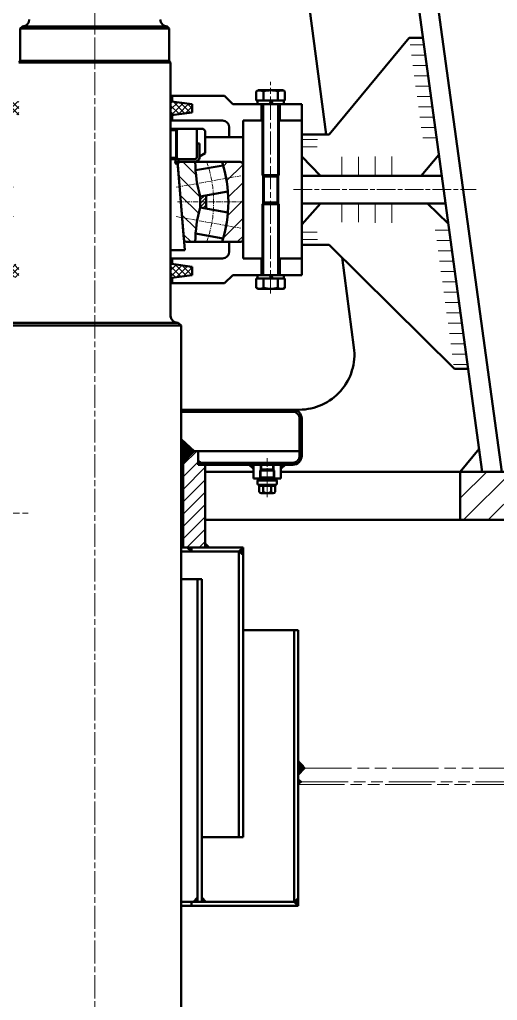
# Model space of a CAD drawing. Header units: millimetres. Extents: x 17368 to 100025, y -24769 to 12950.
# Drawn here: x 49420 to 49767, y -971 to -260 of the extents above; entities that cross this region are included whole.
import ezdxf

# ---------------------------------------------------------------- set-up
doc = ezdxf.new("R2010")
doc.units = ezdxf.units.MM
doc.header["$LTSCALE"] = 2.8
for name, pattern in [('AM_ISO08W050', [18, 12, -1.5, 3, -1.5]), ('AM_ISO08W050x2', [9, 6, -0.75, 1.5, -0.75]), ('AM_ISO09W050', [22.5, 12, -1.5, 3, -1.5, 3, -1.5]), ('CENTER', [2, 1.25, -0.25, 0.25, -0.25])]:
    doc.linetypes.add(name, pattern=pattern)
doc.layers.get('0').update_dxf_attribs({"lineweight": 50})
for name, color, linetype, lineweight in [('AM_0', 7, 'Continuous', 50), ('AM_0N', 7, 'Continuous', 50), ('AM_4', 3, 'Continuous', 15), ('AM_4N', 3, 'Continuous', 15), ('AM_7N', 4, 'AM_ISO08W050', 15), ('bear1', 7, 'Continuous', 15), ('bear2', 7, 'CENTER', 15), ('bhatch', 5, 'Continuous', 15), ('dim', 7, 'Continuous', 15), ('draw', 7, 'Continuous', 15)]:
    doc.layers.add(name, color=color, linetype=linetype, lineweight=lineweight)
pattern_1 = [(135, (31448.46, -2429.99), (-6.5107, -6.5107), [])]
pattern_2 = [(225, (31448.46, -2429.99), (1.302137, -1.302137), [])]
pattern_3 = [(225, (31448.46, -2429.99), (6.5107, -6.5107), [])]
pattern_4 = [(45, (18026.1992, 2709.6723), (-2.24506403, 2.24506403), []), (135, (18026.1992, 2709.6723), (-2.24506403, -2.24506403), [])]
pattern_5 = [(45, (15601.0767, 5201.5161), (-0.224506403, 0.224506403), []), (135, (15601.0767, 5201.5161), (-0.224506403, -0.224506403), [])]

# ---------------------------------------------------------------- blocks, each defined once
blk = doc.blocks.new('4')
at = {"layer": 'bear1'}
h = blk.add_hatch(dxfattribs=at)
h.set_pattern_fill('ANSI31', color=256, scale=2.9, angle=180, style=0)
h.set_pattern_definition(pattern_3)
edge = h.paths.add_edge_path()
edge.add_arc((31448.46, -2400.99), 96.83, 162.57341, 197.42659)
edge.add_line((31356.07, -2429.99), (31343.06, -2429.99))
edge.add_arc((31343.06, -2427.89), 2.1, 180, 270, ccw=False)
edge.add_line((31340.96, -2427.89), (31340.96, -2374.09))
edge.add_arc((31343.06, -2374.09), 2.1, 90, 180, ccw=False)
edge.add_line((31343.06, -2371.99), (31356.07, -2371.99))
h = blk.add_hatch(dxfattribs=at)
h.set_pattern_fill('ANSI31', color=256, scale=2.9, angle=90, style=0)
h.set_pattern_definition(pattern_1)
edge = h.paths.add_edge_path()
edge.add_arc((31278.85, -2431.49), 96.83, 360.88988, 375.92463)
edge.add_line((31371.97, -2404.93), (31371.97, -2397.05))
edge.add_arc((31278.85, -2370.49), 96.83, 344.07537, 359.11012)
edge.add_line((31375.67, -2371.99), (31386.36, -2371.99))
edge.add_arc((31386.36, -2373.92), 1.93, -4.97911, 90, ccw=False)
edge.add_line((31388.28, -2374.09), (31383.8, -2427.89))
edge.add_arc((31381.52, -2427.7), 2.29, 270.18242, 355.23636, ccw=False)
edge.add_line((31381.53, -2429.99), (31375.67, -2429.99))
h = blk.add_hatch(dxfattribs=at)
h.set_pattern_fill('ANSI31', color=256, scale=2.9, angle=90, style=0)
h.set_pattern_definition(pattern_1)
edge = h.paths.add_edge_path()
edge.add_arc((31618.07, -2431.49), 96.83, 164.07537, 179.11012, ccw=False)
edge.add_line((31524.95, -2404.93), (31524.95, -2397.05))
edge.add_arc((31618.07, -2370.49), 96.83, 180.88988, 195.92463, ccw=False)
edge.add_line((31521.25, -2371.99), (31510.56, -2371.99))
edge.add_arc((31510.56, -2373.92), 1.93, 90, 184.97911)
edge.add_line((31508.63, -2374.09), (31513.12, -2427.89))
edge.add_arc((31515.4, -2427.7), 2.29, 184.76364, 269.81758)
edge.add_line((31515.39, -2429.99), (31521.25, -2429.99))
h = blk.add_hatch(dxfattribs=at)
h.set_pattern_fill('ANSI31', color=256, scale=2.9, angle=180, style=0)
h.set_pattern_definition(pattern_3)
edge = h.paths.add_edge_path()
edge.add_arc((31448.46, -2400.99), 96.83, 342.57341, 377.42659, ccw=False)
edge.add_line((31540.85, -2429.99), (31553.86, -2429.99))
edge.add_arc((31553.86, -2427.89), 2.1, 270, 360)
edge.add_line((31555.96, -2427.89), (31555.96, -2374.09))
edge.add_arc((31553.86, -2374.09), 2.1, 360, 450)
edge.add_line((31553.86, -2371.99), (31540.85, -2371.99))
h = blk.add_hatch(dxfattribs=at)
h.set_pattern_fill('ANSI31', color=256, scale=0.58, angle=180, style=0)
h.set_pattern_definition(pattern_2)
h.paths.add_polyline_path([(31371.97, -2404.93), (31367.63, -2405.71), (31367.63, -2396.27), (31371.97, -2397.05)])
h = blk.add_hatch(dxfattribs=at)
h.set_pattern_fill('ANSI31', color=256, scale=0.58, angle=180, style=0)
h.set_pattern_definition(pattern_2)
h.paths.add_polyline_path([(31524.95, -2404.93), (31529.29, -2405.71), (31529.29, -2396.27), (31524.95, -2397.05)])
for points in [[(31356.07, -2371.99, 0.153259), (31356.07, -2429.99), (31343.06, -2429.99, -0.414214), (31340.96, -2427.89), (31340.96, -2374.09, -0.414214), (31343.06, -2371.99)], [(31375.67, -2429.99, 0.065696), (31371.97, -2404.93), (31371.97, -2397.05, 0.065696), (31375.67, -2371.99), (31386.36, -2371.99, -0.439902), (31388.28, -2374.09), (31383.8, -2427.89, -0.38915), (31381.53, -2429.99)], [(31521.25, -2429.99, -0.065696), (31524.95, -2404.93), (31524.95, -2397.05, -0.065696), (31521.25, -2371.99), (31510.56, -2371.99, 0.439902), (31508.63, -2374.09), (31513.12, -2427.89, 0.38915), (31515.39, -2429.99)], [(31540.85, -2371.99, -0.153259), (31540.85, -2429.99), (31553.86, -2429.99, 0.414214), (31555.96, -2427.89), (31555.96, -2374.09, 0.414214), (31553.86, -2371.99)]]:
    blk.add_lwpolyline(points, format="xyb", close=True)
for points in [[(31375.67, -2371.99), (31343.06, -2371.99)], [(31375.39, -2378.03), (31355.34, -2374.42)], [(31521.25, -2371.99), (31553.86, -2371.99)], [(31521.53, -2378.03), (31541.58, -2374.42)], [(31371.97, -2397.05), (31351.92, -2393.45)], [(31524.95, -2397.05), (31545, -2393.45)], [(31371.97, -2404.93), (31351.92, -2408.53)], [(31524.95, -2404.93), (31545, -2408.53)], [(31375.39, -2423.95), (31355.34, -2427.56)], [(31521.53, -2423.95), (31541.58, -2427.56)], [(31375.67, -2429.99), (31343.06, -2429.99)], [(31521.25, -2429.99), (31553.86, -2429.99)]]:
    blk.add_lwpolyline(points)
for points in [[(31371.97, -2404.93), (31367.63, -2405.71), (31367.63, -2396.27), (31371.97, -2397.05)], [(31524.95, -2404.93), (31529.29, -2405.71), (31529.29, -2396.27), (31524.95, -2397.05)]]:
    blk.add_lwpolyline(points, close=True)
at = {"layer": 'bear2'}
for p, q in [((31389.41, -2390.37), (31342.66, -2381.96)), ((31507.51, -2390.37), (31554.26, -2381.96)), ((31388.46, -2400.99), (31340.96, -2400.99)), ((31508.46, -2400.99), (31555.96, -2400.99)), ((31389.41, -2411.61), (31342.66, -2420.02)), ((31507.51, -2411.61), (31554.26, -2420.02))]:
    blk.add_line(p, q, dxfattribs=at)
for start, end in [(160.33275, 199.66725), (340.33275, 19.66725)]:
    blk.add_arc((31448.46, -2400.99), 86.17, start, end, dxfattribs=at)

msp = doc.modelspace()

# ---------------------------------------------------------------- hatches: boundary and pattern name
at = {"layer": 'bhatch'}
h = msp.add_hatch(dxfattribs=at)
h.set_pattern_fill('ANSI31', color=256, scale=2, style=0)
h.set_pattern_definition([(45, (15576.077, 5201.516), (-4.4901281, 4.4901281), [])])
h.paths.add_polyline_path([(49410.6592, -580.6577), (49402.6592, -572.6577), (49399.6592, -572.6577), (49399.6592, -582.6577), (49394.6592, -582.6577), (49394.6592, -611.6577), (49410.6592, -611.6577)])
h.paths.add_polyline_path([(49410.6592, -623.6577), (49394.6592, -623.6577), (49394.6592, -642.6577), (49410.6592, -642.6577)])
h.paths.add_polyline_path([(49554.6592, -582.6577), (49549.6592, -582.6577), (49549.6592, -572.6577), (49546.6592, -572.6577), (49538.6592, -580.6577), (49538.6592, -642.6577), (49554.6592, -642.6577), (49554.6592, -639.6577)])
at = {"layer": 'bhatch', "lineweight": 18}
h = msp.add_hatch(dxfattribs=at)
h.set_pattern_fill('ANSI37', color=256, scale=0.1, style=0)
h.set_pattern_definition([(135, (89128.7161, 5573.0684), (0.224506403, 0.224506403), []), (45, (89128.7161, 5573.0684), (0.224506403, -0.224506403), [])])
h.paths.add_polyline_path([(49622.1592, -796.9272), (49627.2908, -802.6577), (49622.1592, -802.6577)])
h.paths.add_polyline_path([(49622.1592, -802.6577), (49627.2908, -802.6577), (49622.1592, -808.0491)])
h = msp.add_hatch(dxfattribs=at)
h.set_pattern_fill('ANSI37', color=256, scale=0.1, style=0)
h.set_pattern_definition([(135, (98949.3184, -1e-08), (0.224506403, 0.224506403), []), (45, (98949.3184, -1e-08), (0.224506403, -0.224506403), [])])
h.paths.add_polyline_path([(49622.1592, -810.5637), (49624.7241, -812.6577), (49622.1592, -814.6577)])
at = {"layer": 'dim'}
h = msp.add_hatch(dxfattribs=at)
h.set_pattern_fill('ANSI37', color=256, scale=0.1, style=0)
h.set_pattern_definition([(135, (83403.2417, 5201.5161), (0.224506403, 0.224506403), []), (45, (83403.2417, 5201.5161), (0.224506403, -0.224506403), [])])
h.paths.add_polyline_path([(49624.6592, -574.398), (49623.1592, -572.6577), (49624.6592, -570.9299), (49624.6592, -572.6577)])
h = msp.add_hatch(dxfattribs=at)
h.set_pattern_fill('ANSI37', color=256, scale=0.1, style=0)
h.set_pattern_definition([(135, (83378.2417, 5201.5161), (0.224506403, 0.224506403), []), (45, (83378.2417, 5201.5161), (0.224506403, -0.224506403), [])])
h.paths.add_polyline_path([(49551.6144, -581.1577), (49549.6592, -582.6577), (49549.6592, -579.6577)])
h = msp.add_hatch(dxfattribs=at)
h.set_pattern_fill('ANSI37', color=256, scale=0.1, style=0)
h.set_pattern_definition(pattern_5)
h.paths.add_polyline_path([(49586.6571, -582.6577), (49589.6592, -585.6577), (49589.6592, -582.6577)])
h = msp.add_hatch(dxfattribs=at)
h.set_pattern_fill('ANSI37', color=256, scale=0.1, style=0)
h.set_pattern_definition(pattern_5)
h.paths.add_polyline_path([(49609.6592, -585.6577), (49612.6613, -582.6577), (49609.6592, -582.6577)])
h = msp.add_hatch(dxfattribs=at)
h.set_pattern_fill('ANSI31', color=256, scale=4, style=0)
h.set_pattern_definition([(45, (-10523.711, 7415.533), (-8.980256, 8.980256), [])])
h.paths.add_polyline_path([(49109.65924, -622.6577), (49126.65924, -622.6577), (49126.65924, -587.6577), (49109.65924, -587.6577)])
h.paths.add_polyline_path([(49209.65924, -622.6577), (49209.65924, -587.6577), (49152.65924, -587.6577), (49152.65924, -622.6577), (49179.15924, -622.6577)])
h.paths.add_polyline_path([(49739.65924, -587.6577), (49739.65924, -622.6577), (49796.65924, -622.6577), (49796.65924, -587.6577)])
h.paths.add_polyline_path([(49839.65924, -587.6577), (49822.65924, -587.6577), (49822.65924, -622.6577), (49839.65924, -622.6577)])
h = msp.add_hatch(dxfattribs=at)
h.set_pattern_fill('ANSI37', color=256, scale=0.1, style=0)
h.set_pattern_definition([(225, (83518.2417, -6486.8315), (0.224506403, -0.224506403), []), (315, (83518.2417, -6486.8315), (0.224506403, 0.224506403), [])])
h.paths.add_polyline_path([(49554.6592, -642.6577), (49557.6592, -642.6577), (49554.6592, -639.6577)])
h = msp.add_hatch(dxfattribs=at)
h.set_pattern_fill('ANSI37', color=256, scale=0.1, style=0)
h.set_pattern_definition([(45, (15581.0767, 5201.5161), (-0.224506403, 0.224506403), []), (135, (15581.0767, 5201.5161), (-0.224506403, -0.224506403), [])])
h.paths.add_polyline_path([(49544.6592, -642.6577), (49541.6592, -642.6577), (49544.6592, -645.6577)])
h = msp.add_hatch(dxfattribs=at)
h.set_pattern_fill('ANSI37', color=256, scale=0.1, style=0)
h.set_pattern_definition([(135, (83393.2417, 5201.5161), (0.224506403, 0.224506403), []), (45, (83393.2417, 5201.5161), (0.224506403, -0.224506403), [])])
h.paths.add_polyline_path([(49582.1592, -642.6577), (49582.1592, -647.9062), (49579.1592, -645.6577)])
h = msp.add_hatch(dxfattribs=at)
h.set_pattern_fill('ANSI37', color=256, scale=0.1, style=0)
h.set_pattern_definition([(45, (15723.0767, 5124.5161), (-0.224506403, 0.224506403), []), (135, (15723.0767, 5124.5161), (-0.224506403, -0.224506403), [])])
h.paths.add_polyline_path([(49546.1592, -899.6577), (49549.1592, -899.6577), (49549.1592, -896.6577)])
h = msp.add_hatch(dxfattribs=at)
h.set_pattern_fill('ANSI37', color=256, scale=0.1, style=0)
h.set_pattern_definition([(135, (83378.2417, 5124.5161), (0.224506403, 0.224506403), []), (45, (83378.2417, 5124.5161), (0.224506403, -0.224506403), [])])
h.paths.add_polyline_path([(49555.1592, -899.6577), (49552.1592, -899.6577), (49552.1592, -896.6577)])
h = msp.add_hatch(dxfattribs=at)
h.set_pattern_fill('ANSI37', color=256, scale=0.1, style=0)
h.set_pattern_definition([(135, (83395.2417, 5124.5161), (0.224506403, 0.224506403), []), (45, (83395.2417, 5124.5161), (0.224506403, -0.224506403), [])])
h.paths.add_polyline_path([(49622.1592, -897.1821), (49622.1592, -902.6577), (49619.1592, -899.6577)])
at = {"layer": 'draw'}
h = msp.add_hatch(dxfattribs=at)
h.set_pattern_fill('ANSI37', color=256, style=0)
h.set_pattern_definition(pattern_4)
h.paths.add_polyline_path([(49530.1592, -318.9577), (49529.6592, -318.9577), (49529.6592, -328.9577), (49530.1592, -328.9577), (49545.35071, -326.9577), (49545.35071, -320.9577)])
h.paths.add_polyline_path([(49403.96769, -326.9577), (49419.1592, -328.9577), (49419.6592, -328.9577), (49419.6592, -318.9577), (49419.1592, -318.9577), (49403.96769, -320.9577)])
msp.add_hatch(color=256, dxfattribs=at).paths.add_polyline_path([(49549.1592, -362.1124), (49547.6951, -362.9577), (49535.29125, -362.9577), (49535.29125, -360.9577), (49547.1592, -360.9577), (49548.6592, -360.09167), (49548.67374, -349.52471), (49550.65918, -349.5247), (49550.6592, -359.51432, -0.267949192)])
h = msp.add_hatch(dxfattribs=at)
h.set_pattern_fill('ANSI37', color=256, style=0)
h.set_pattern_definition(pattern_4)
h.paths.add_polyline_path([(49403.96769, -438.9577), (49403.96769, -444.9577), (49419.1592, -446.9577), (49419.6592, -446.9577), (49419.6592, -436.9577), (49419.1592, -436.9577)])
h.paths.add_polyline_path([(49530.1592, -436.9577), (49529.6592, -436.9577), (49529.6592, -446.9577), (49530.1592, -446.9577), (49545.35071, -444.9577), (49545.35071, -438.9577)])

# ---------------------------------------------------------------- linework, layer by layer
for p, q in [((49755.52957, -587.6577), (49655.94532, 142.3423)), ((49769.65924, -587.6577), (49670.07498, 142.3423)), ((49642.3761, -342.9577), (49589.48747, 62.51594)), ((49702.59921, -272.9577), (49644.65924, -342.9577)), ((49712.59921, -272.9577), (49702.59921, -272.9577)), ((49420.6592, -289.6577), (49419.6592, -290.6577)), ((49528.6592, -289.6577), (49529.6592, -290.6577)), ((49529.6592, -290.6577), (49529.6592, -475.6577)), ((49530.1592, -318.9577), (49529.6592, -318.9577)), ((49530.6592, -314.9577), (49530.6592, -319.02353)), ((49530.1592, -328.9577), (49529.6592, -328.9577)), ((49530.6592, -328.89187), (49530.6592, -332.9577)), ((49582.1592, -432.9577), (49582.1592, -332.9577)), ((49624.6592, -432.9577), (49624.6592, -332.9577)), ((49529.6592, -338.9577), (49553.1592, -338.9577)), ((49529.6592, -339.9577), (49533.5592, -339.9577)), ((49533.5592, -339.9577), (49535.29125, -338.9577)), ((49533.5592, -339.9577), (49533.5592, -359.9577)), ((49548.6592, -338.9577), (49548.6592, -360.09167)), ((49553.1592, -338.9577), (49554.6592, -340.4577)), ((49554.6592, -340.4577), (49554.6592, -356.62757)), ((49624.65924, -342.9577), (49644.65924, -342.9577)), ((49548.6592, -349.52469), (49550.65918, -349.52744)), ((49550.65918, -349.52744), (49550.6592, -359.51432)), ((49529.6592, -359.9577), (49533.5592, -359.9577)), ((49529.6592, -360.9577), (49547.1592, -360.9577)), ((49529.6592, -360.9577), (49547.1592, -360.9577)), ((49533.5592, -359.9577), (49535.29125, -360.9577)), ((49535.29125, -360.9577), (49535.29125, -362.9577)), ((49547.1592, -360.9577), (49548.6592, -360.09167)), ((49547.6951, -362.9577), (49549.1592, -362.1124)), ((49550.6592, -358.93697), (49554.6592, -356.62757)), ((49638.24094, -372.9577), (49624.65924, -359.00765)), ((49724.17796, -357.83546), (49711.31354, -372.9577)), ((49532.89094, -362.9577), (49547.6951, -362.9577)), ((49539.99253, -426.9577), (49534.6592, -362.9577)), ((49624.65924, -372.9577), (49726.24089, -372.9577)), ((49624.65924, -392.9577), (49728.96922, -392.9577)), ((49638.24094, -392.9577), (49624.65924, -408.39906)), ((49715.84084, -392.9577), (49730.97716, -407.67681)), ((49624.65924, -422.9577), (49644.65924, -422.9577)), ((49735.33924, -512.9577), (49644.65924, -422.9577)), ((49529.6592, -426.9577), (49539.99253, -426.9577)), ((49662.53201, -497.48406), (49654.02329, -432.25154)), ((49530.1592, -436.9577), (49529.6592, -436.9577)), ((49530.1592, -446.9577), (49529.6592, -446.9577)), ((49624.6592, -444.9577), (49587.1592, -444.9577)), ((49412.1592, -481.6577), (49537.1592, -481.6577)), ((49414.1592, -479.6577), (49535.1592, -479.6577)), ((49535.1592, -479.6577), (49537.1592, -481.6577)), ((49745.33924, -512.9577), (49735.33924, -512.9577)), ((49537.1592, -542.6577), (49622.86796, -542.6577)), ((49753.265, -571.05728), (49739.65924, -587.6577)), ((49554.6592, -587.6577), (49589.6592, -587.6577)), ((49609.6592, -587.6577), (49839.65924, -587.6577)), ((49739.65924, -587.6577), (49739.65924, -622.6577))]:
    msp.add_line(p, q)
at = {"color": 7}
for p, q in [((49420.6592, -266.15769), (49422.1592, -264.65769)), ((49420.6592, -289.6577), (49420.6592, -266.15769)), ((49420.6592, -266.15769), (49528.6592, -266.15769)), ((49422.1592, -264.65769), (49527.1592, -264.65769)), ((49528.6592, -266.15769), (49527.1592, -264.65769)), ((49528.6592, -289.6577), (49528.6592, -266.15769)), ((49419.6592, -290.6577), (49529.6592, -290.6577)), ((49528.6592, -289.6577), (49420.6592, -289.6577)), ((49529.6592, -314.9577), (49568.6592, -314.9577)), ((49530.1592, -318.9577), (49545.35071, -320.9577)), ((49568.6592, -314.9577), (49574.6592, -320.9577)), ((49530.1592, -328.9577), (49545.35071, -326.9577)), ((49545.35071, -320.9577), (49545.35071, -326.9577)), ((49574.6592, -320.9577), (49617.1592, -320.9577)), ((49574.6592, -320.9577), (49624.6592, -320.9577)), ((49624.6592, -320.9577), (49624.6592, -332.9577)), ((49529.6592, -332.9577), (49567.1592, -332.9577)), ((49582.1592, -332.9577), (49594.1592, -332.9577)), ((49582.1592, -332.9577), (49596.1592, -332.9577)), ((49608.1592, -332.9577), (49617.1592, -332.9577)), ((49610.1592, -332.9577), (49624.6592, -332.9577)), ((49572.1592, -337.9577), (49572.1592, -344.9577)), ((49554.6592, -344.9577), (49582.1592, -344.9577)), ((49572.1592, -427.9577), (49572.1592, -420.9577)), ((49582.1592, -420.9577), (49582.1592, -432.9577)), ((49529.6592, -432.9577), (49567.1592, -432.9577)), ((49530.6592, -436.9577), (49530.6592, -432.9577)), ((49582.1592, -432.9577), (49596.1592, -432.9577)), ((49608.1592, -432.9577), (49624.6592, -432.9577)), ((49624.6592, -444.9577), (49624.6592, -432.9577)), ((49530.1592, -436.9577), (49545.35071, -438.9577)), ((49545.35071, -444.9577), (49545.35071, -438.9577)), ((49530.1592, -446.9577), (49545.35071, -444.9577)), ((49530.6592, -446.9577), (49530.6592, -450.9577)), ((49568.6592, -450.9577), (49574.6592, -444.9577)), ((49574.6592, -444.9577), (49617.1592, -444.9577)), ((49529.6592, -450.9577), (49568.6592, -450.9577))]:
    msp.add_line(p, q, dxfattribs=at)
at = {"lineweight": 18}
for p, q in [((49627.2908, -802.6577), (49622.1592, -796.9272)), ((49622.1592, -808.0491), (49627.2908, -802.6577))]:
    msp.add_line(p, q, dxfattribs=at)
at = {"linetype": 'AM_ISO09W050', "lineweight": 18}
for p, q in [((49627.2908, -802.6577), (50535.6592, -802.6577)), ((49622.1592, -814.6577), (50535.6592, -814.6577)), ((49624.7241, -812.6577), (50535.6592, -812.6577))]:
    msp.add_line(p, q, dxfattribs=at)
at = {"color": 7}
for centre, start, end in [((49422.1592, -259.65769), 270, 0), ((49527.1592, -259.65769), 180, 270), ((49567.1592, -337.9577), 0, 90), ((49567.1592, -427.9577), 270, 0)]:
    msp.add_arc(centre, 5, start, end, dxfattribs=at)
for centre, radius, start, end in [((49534.73656, -362.80778), 1.8517, 92.39434394, 273.23532876), ((49547.6592, -359.51432), 3, 300, 0), ((49534.6592, -474.6577), 5, 180, 270), ((49622.868, -502.6577), 40, 270, 7.43151447)]:
    msp.add_arc(centre, radius, start, end)
at = {"layer": 'AM_0', "extrusion": (-1, 3.48235e-13, 0)}
msp.add_line((49595.4092, -320.9577), (49595.4092, -332.9577), dxfattribs=at)
at = {"layer": 'AM_0', "extrusion": (-1, 2.06004e-13, 0)}
for p, q in [((49608.9092, -320.9577), (49608.9092, -332.9577)), ((49597.10642, -373.4577), (49597.10642, -387.9577)), ((49607.21198, -373.4577), (49607.21198, -387.9577))]:
    msp.add_line(p, q, dxfattribs=at)
at = {"layer": 'AM_0'}
for p, q in [((49596.1592, -333.13091), (49595.8592, -332.9577)), ((49608.1592, -333.13091), (49608.4592, -332.9577)), ((49596.1592, -432.78449), (49595.8592, -432.9577)), ((49608.1592, -432.78449), (49608.4592, -432.9577)), ((49537.1592, -481.6577), (49537.1592, -1427.6577)), ((49546.6592, -572.6577), (49537.1592, -563.9724)), ((49546.6592, -572.6577), (49538.6592, -580.6577)), ((49549.6592, -572.6577), (49549.6592, -582.6577)), ((49537.1592, -580.6577), (49538.6592, -580.6577)), ((49538.6592, -580.6577), (49538.6592, -642.6577)), ((49549.6592, -579.6577), (49551.6144, -581.1577)), ((49551.6144, -581.1577), (49549.6592, -582.6577)), ((49549.6592, -582.6577), (49554.6592, -582.6577)), ((49554.6592, -582.6577), (49554.6592, -642.6577)), ((49554.6592, -642.6577), (49554.6592, -639.6577)), ((49554.6592, -642.6577), (49554.6592, -639.6577)), ((49554.6592, -639.6577), (49557.6592, -642.6577)), ((49537.1592, -642.6577), (49582.1592, -642.6577)), ((49537.1592, -645.6577), (49579.1592, -645.6577)), ((49544.6592, -645.6577), (49541.6592, -642.6577)), ((49544.6592, -642.6577), (49544.6592, -645.6577)), ((49582.1592, -642.6577), (49579.1592, -645.6577)), ((49579.1592, -645.6577), (49579.1592, -852.85202)), ((49579.1592, -645.6577), (49582.1592, -647.9062)), ((49582.1592, -642.6577), (49582.1592, -852.85202)), ((49537.1592, -665.6577), (49552.1592, -665.6577)), ((49549.1592, -665.6577), (49549.1592, -899.6577)), ((49552.1592, -665.6577), (49552.1592, -899.6577)), ((49582.1592, -702.6577), (49622.1592, -702.6577)), ((49619.1592, -702.6577), (49619.1592, -899.6577)), ((49622.1592, -702.6577), (49622.1592, -902.6577)), ((49552.1592, -852.85202), (49582.1592, -852.85202)), ((49537.1592, -899.6577), (49619.1592, -899.6577)), ((49537.1592, -902.6577), (49622.1592, -902.6577)), ((49544.6592, -899.6577), (49544.6592, -902.6577)), ((49549.1592, -896.6577), (49546.1592, -899.6577)), ((49552.1592, -896.6577), (49555.1592, -899.6577)), ((49619.1592, -899.6577), (49622.1592, -897.1821)), ((49619.1592, -899.6577), (49622.1592, -902.6577))]:
    msp.add_line(p, q, dxfattribs=at)
at = {"layer": 'AM_0', "extrusion": (-1, 6.41406e-14, 0)}
for p, q in [((49597.10642, -392.4577), (49597.10642, -377.9577)), ((49607.21198, -392.4577), (49607.21198, -377.9577)), ((49595.4092, -444.9577), (49595.4092, -432.9577)), ((49608.9092, -444.9577), (49608.9092, -432.9577))]:
    msp.add_line(p, q, dxfattribs=at)
at = {"layer": 'AM_0', "lineweight": 18}
for p, q in [((49624.7241, -812.6577), (49622.1592, -810.5637)), ((49622.1592, -814.6577), (49624.7241, -812.6577))]:
    msp.add_line(p, q, dxfattribs=at)
at = {"layer": 'AM_0N', "extrusion": (0.5, -0.866025, 0)}
msp.add_line((49591.7642, -311.7631), (49593.1592, -310.9577), dxfattribs=at)
at = {"layer": 'AM_0N', "extrusion": (-1, 2.06004e-13, 0)}
for p, q in [((49591.7642, -311.7631), (49591.7642, -318.4577)), ((49596.96035, -311.7631), (49596.96035, -318.4577)), ((49607.35805, -311.7631), (49607.35805, -318.4577)), ((49612.5542, -311.7631), (49612.5542, -318.4577)), ((49592.5592, -320.9577), (49592.5592, -318.4577)), ((49611.7592, -318.4577), (49611.7592, -320.9577)), ((49596.1592, -320.9577), (49596.1592, -372.4577)), ((49608.1592, -320.9577), (49608.1592, -372.4577))]:
    msp.add_line(p, q, dxfattribs=at)
at = {"layer": 'AM_0N', "extrusion": (-2.06004e-13, -1, 0)}
for p, q in [((49593.1592, -310.9577), (49611.1592, -310.9577)), ((49596.1592, -318.4577), (49591.7642, -318.4577)), ((49592.5592, -318.4577), (49602.4715, -318.4577)), ((49596.1592, -318.4577), (49608.1592, -318.4577)), ((49608.1592, -318.4577), (49596.1592, -318.4577)), ((49603.4715, -318.4577), (49611.7592, -318.4577)), ((49612.5542, -318.4577), (49608.1592, -318.4577)), ((49608.1592, -372.4577), (49596.1592, -372.4577)), ((49597.10642, -373.4577), (49597.23274, -373.4577)), ((49607.1592, -373.4577), (49597.1592, -373.4577)), ((49607.08566, -373.4577), (49597.23274, -373.4577)), ((49607.08566, -373.4577), (49607.21198, -373.4577))]:
    msp.add_line(p, q, dxfattribs=at)
at = {"layer": 'AM_0N', "extrusion": (-0.5, -0.866025, 0)}
msp.add_line((49612.5542, -311.7631), (49611.1592, -310.9577), dxfattribs=at)
at = {"layer": 'AM_0N', "extrusion": (0.951057, -0.309017, 0)}
for p, q in [((49601.6592, -320.9577), (49602.4715, -318.4577)), ((49602.6592, -320.9577), (49603.4715, -318.4577))]:
    msp.add_line(p, q, dxfattribs=at)
at = {"layer": 'AM_0N'}
for p, q in [((49597.10642, -373.4577), (49596.1592, -372.4577)), ((49608.1592, -372.4577), (49607.21198, -373.4577)), ((49597.10642, -392.4577), (49596.1592, -393.4577)), ((49608.1592, -393.4577), (49607.21198, -392.4577)), ((49537.1592, -544.1577), (49618.1592, -544.1577)), ((49614.6592, -542.6577), (49614.6592, -544.1577)), ((49623.1592, -549.1577), (49623.1592, -572.6577)), ((49624.6592, -549.1577), (49624.6592, -572.6577)), ((49546.6592, -572.6577), (49623.1592, -572.6577)), ((49623.1592, -572.6577), (49624.6592, -570.9299)), ((49623.1592, -576.1577), (49623.1592, -572.6577)), ((49623.1592, -572.6577), (49624.6592, -574.398)), ((49624.6592, -576.1577), (49624.6592, -572.6577)), ((49549.6592, -582.6577), (49618.1592, -582.6577)), ((49551.6144, -581.1577), (49618.1592, -581.1577)), ((49589.6592, -585.6577), (49586.6571, -582.6577)), ((49593.6592, -582.6577), (49593.6592, -581.1577)), ((49605.6592, -582.6577), (49605.6592, -581.1577)), ((49609.6592, -585.6577), (49612.6613, -582.6577)), ((49595.27265, -591.96443), (49594.6592, -592.6577)), ((49594.6592, -594.1577), (49595.23556, -593.10891)), ((49604.04575, -591.96443), (49604.6592, -592.6577)), ((49604.6592, -594.1577), (49604.08284, -593.10891))]:
    msp.add_line(p, q, dxfattribs=at)
at = {"layer": 'AM_0N', "extrusion": (-1, 6.41406e-14, 0)}
for p, q in [((49596.1592, -444.9577), (49596.1592, -393.4577)), ((49608.1592, -444.9577), (49608.1592, -393.4577)), ((49591.7642, -454.1523), (49591.7642, -447.4577)), ((49592.5592, -444.9577), (49592.5592, -447.4577)), ((49596.96035, -454.1523), (49596.96035, -447.4577)), ((49607.35805, -454.1523), (49607.35805, -447.4577)), ((49611.7592, -447.4577), (49611.7592, -444.9577)), ((49612.5542, -454.1523), (49612.5542, -447.4577))]:
    msp.add_line(p, q, dxfattribs=at)
at = {"layer": 'AM_0N', "extrusion": (6.41406e-14, 1, 0)}
for p, q in [((49608.1592, -393.4577), (49596.1592, -393.4577)), ((49597.10642, -392.4577), (49597.23274, -392.4577)), ((49607.1592, -392.4577), (49597.1592, -392.4577)), ((49607.08566, -392.4577), (49597.23274, -392.4577)), ((49607.08566, -392.4577), (49607.21198, -392.4577)), ((49596.1592, -447.4577), (49591.7642, -447.4577)), ((49592.5592, -447.4577), (49602.4715, -447.4577)), ((49596.1592, -447.4577), (49608.1592, -447.4577)), ((49608.1592, -447.4577), (49596.1592, -447.4577)), ((49603.4715, -447.4577), (49611.7592, -447.4577)), ((49612.5542, -447.4577), (49608.1592, -447.4577)), ((49593.1592, -454.9577), (49611.1592, -454.9577))]:
    msp.add_line(p, q, dxfattribs=at)
at = {"layer": 'AM_0N', "extrusion": (0.951057, 0.309017, 0)}
for p, q in [((49601.6592, -444.9577), (49602.4715, -447.4577)), ((49602.6592, -444.9577), (49603.4715, -447.4577))]:
    msp.add_line(p, q, dxfattribs=at)
at = {"layer": 'AM_0N', "extrusion": (0.5, 0.866025, 0)}
msp.add_line((49591.7642, -454.1523), (49593.1592, -454.9577), dxfattribs=at)
at = {"layer": 'AM_0N', "extrusion": (-0.5, 0.866025, 0)}
msp.add_line((49612.5542, -454.1523), (49611.1592, -454.9577), dxfattribs=at)
at = {"layer": 'AM_0N', "extrusion": (0, 1, 0)}
for p, q in [((49589.6592, -582.6577), (49609.6592, -582.6577)), ((49589.6592, -592.6577), (49609.6592, -592.6577)), ((49595.27265, -591.96443), (49604.04575, -591.96443)), ((49554.6592, -622.6577), (49839.65924, -622.6577))]:
    msp.add_line(p, q, dxfattribs=at)
at = {"layer": 'AM_0N', "extrusion": (1, 0, 0)}
for p, q in [((49589.6592, -582.6577), (49589.6592, -592.6577)), ((49595.27265, -582.6577), (49595.27265, -586.1577)), ((49604.04575, -582.6577), (49604.04575, -586.1577)), ((49609.6592, -582.6577), (49609.6592, -592.6577))]:
    msp.add_line(p, q, dxfattribs=at)
at = {"layer": 'AM_0N', "extrusion": (-0.707107, 0.707107, 0)}
msp.add_line((49594.6592, -586.77115), (49595.27265, -586.1577), dxfattribs=at)
at = {"layer": 'AM_0N', "extrusion": (-1, 6.12303e-17, 0)}
for p, q in [((49594.6592, -592.6577), (49594.6592, -586.77115)), ((49604.6592, -592.6577), (49604.6592, -586.77115)), ((49592.6592, -596.1577), (49592.6592, -594.1577)), ((49592.9592, -592.6577), (49592.9592, -594.1577)), ((49593.8842, -597.1577), (49593.8842, -602.2577)), ((49605.4342, -597.1577), (49605.4342, -602.2577)), ((49606.3592, -594.1577), (49606.3592, -592.6577)), ((49606.6592, -596.1577), (49606.6592, -594.1577)), ((49596.77295, -602.2577), (49596.77295, -597.9577)), ((49602.54545, -602.2577), (49602.54545, -597.9577))]:
    msp.add_line(p, q, dxfattribs=at)
at = {"layer": 'AM_0N', "extrusion": (6.12303e-17, 1, 0)}
for p, q in [((49594.6592, -586.77115), (49604.6592, -586.77115)), ((49595.27265, -586.1577), (49604.04575, -586.1577)), ((49592.6592, -594.1577), (49594.6592, -594.1577)), ((49606.3592, -592.6577), (49592.9592, -592.6577)), ((49592.9592, -594.1577), (49606.3592, -594.1577)), ((49593.8842, -597.1577), (49593.6592, -597.1577)), ((49593.8842, -597.1577), (49605.4342, -597.1577)), ((49594.6592, -592.6577), (49604.6592, -592.6577)), ((49594.6592, -594.1577), (49604.6592, -594.1577)), ((49604.6592, -594.1577), (49606.6592, -594.1577)), ((49605.6592, -597.1577), (49605.4342, -597.1577)), ((49593.8842, -597.9577), (49605.4342, -597.9577)), ((49595.32857, -603.1577), (49603.98982, -603.1577))]:
    msp.add_line(p, q, dxfattribs=at)
at = {"layer": 'AM_0N', "extrusion": (0.707107, 0.707107, 0)}
msp.add_line((49604.6592, -586.77115), (49604.04575, -586.1577), dxfattribs=at)
at = {"layer": 'AM_0N', "extrusion": (0.021234, 0.999775, 0)}
msp.add_line((49594.6592, -592.6577), (49594.97902, -592.66449), dxfattribs=at)
at = {"layer": 'AM_0N', "extrusion": (-0.021234, 0.999775, 0)}
msp.add_line((49604.6592, -592.6577), (49604.33938, -592.66449), dxfattribs=at)
at = {"layer": 'AM_0N'}
for centre, radius, start, end in [((49594.36228, -315.55085), 4.59315, 55.55312762, 115.55312762), ((49602.1592, -328.13958), 17.18188, 72.38752601, 107.61247399), ((49609.95612, -315.55085), 4.59315, 64.44687238, 124.44687238), ((49594.36228, -450.36455), 4.59315, 244.44687238, 304.44687238), ((49602.1592, -437.77582), 17.18188, 252.38752601, 287.61247399), ((49609.95612, -450.36455), 4.59315, 235.55312762, 295.55312762), ((49618.1592, -549.1577), 6.5, 0, 90), ((49618.1592, -549.1577), 5, 0, 90), ((49618.1592, -576.1577), 5, 270, 0), ((49618.1592, -576.1577), 6.5, 270, 0), ((49593.6592, -596.1577), 1, 180, 270), ((49594.97265, -592.96443), 0.3, 331.20891903, 88.78328166), ((49604.34575, -592.96443), 0.3, 91.21671834, 208.79108097), ((49605.6592, -596.1577), 1, 270, 0), ((49595.32857, -601.54869), 1.60901, 206.14536493, 270), ((49595.32857, -601.54869), 1.60901, 270, 333.85463507), ((49599.6592, -598.07968), 5.07802, 235.36260948, 304.63739052), ((49603.98982, -601.54869), 1.60901, 206.14536493, 270), ((49603.98982, -601.54869), 1.60901, 270, 333.85463507)]:
    msp.add_arc(centre, radius, start, end, dxfattribs=at)
at = {"layer": 'AM_4', "extrusion": (-1, 2.06004e-13, 0)}
for p, q in [((49596.1592, -333.13091), (49596.1592, -382.9577)), ((49608.1592, -333.13091), (49608.1592, -382.9577))]:
    msp.add_line(p, q, dxfattribs=at)
at = {"layer": 'AM_4', "extrusion": (-1, 6.41406e-14, 0)}
for p, q in [((49596.1592, -432.78449), (49596.1592, -382.9577)), ((49608.1592, -432.78449), (49608.1592, -382.9577))]:
    msp.add_line(p, q, dxfattribs=at)
at = {"layer": 'AM_4', "extrusion": (6.12303e-17, 1, 0)}
msp.add_line((49595.27265, -592.96443), (49604.04575, -592.96443), dxfattribs=at)
at = {"layer": 'AM_4N', "extrusion": (-1, 2.06004e-13, 0)}
for p, q in [((49597.10642, -320.9577), (49597.10642, -373.4577)), ((49607.21198, -320.9577), (49607.21198, -373.4577))]:
    msp.add_line(p, q, dxfattribs=at)
at = {"layer": 'AM_4N', "extrusion": (-1, 6.41406e-14, 0)}
for p, q in [((49597.10642, -444.9577), (49597.10642, -392.4577)), ((49607.21198, -444.9577), (49607.21198, -392.4577))]:
    msp.add_line(p, q, dxfattribs=at)
at = {"layer": 'AM_4N', "extrusion": (1, 0, 0)}
for p, q in [((49594.6592, -586.77115), (49594.6592, -582.6577)), ((49604.6592, -586.77115), (49604.6592, -582.6577))]:
    msp.add_line(p, q, dxfattribs=at)
at = {"layer": 'AM_4N', "extrusion": (-1, 6.12303e-17, 0)}
for p, q in [((49595.27265, -586.1577), (49595.27265, -592.96443)), ((49604.04575, -586.1577), (49604.04575, -592.96443))]:
    msp.add_line(p, q, dxfattribs=at)
at = {"layer": 'AM_7N', "linetype": 'AM_ISO08W050x2'}
for p, q in [((49474.6592, -3540.1897), (49474.6592, 611.19002)), ((49378.0404, -617.6577), (49427.733, -617.6577))]:
    msp.add_line(p, q, dxfattribs=at)
at = {"layer": 'AM_7N', "linetype": 'AM_ISO08W050x2', "extrusion": (-1, 6.41406e-14, 0)}
msp.add_line((49602.1592, -458.339), (49602.1592, -304.7554), dxfattribs=at)
at = {"layer": 'AM_7N', "linetype": 'AM_ISO08W050x2', "lineweight": 18, "ltscale": 0.8}
msp.add_line((49618.7816, -382.9577), (49751.04394, -382.9577), dxfattribs=at)
at = {"layer": 'AM_7N', "linetype": 'AM_ISO08W050x2', "ltscale": 0.5, "extrusion": (-1, 6.12303e-17, 0)}
msp.add_line((49599.6592, -606.1577), (49599.6592, -577.9101), dxfattribs=at)
at = {"layer": 'dim'}
for p, q in [((49636.19414, -346.6466), (49624.65924, -346.6466)), ((49635.81374, -351.9678), (49624.65924, -351.9678)), ((49653.75904, -359.2976), (49653.75904, -372.9577)), ((49665.87954, -359.2976), (49665.87954, -372.9577)), ((49677.86474, -358.9192), (49677.86474, -372.9577)), ((49689.98514, -358.9192), (49689.98514, -372.9577)), ((49653.75904, -406.6178), (49653.75904, -392.9577)), ((49665.87954, -406.6178), (49665.87954, -392.9577)), ((49677.86474, -406.9962), (49677.86474, -392.9577)), ((49689.98514, -406.9962), (49689.98514, -392.9577)), ((49635.81374, -413.9476), (49624.65924, -413.9476)), ((49636.19414, -419.2688), (49624.65924, -419.2688)), ((49537.1592, -564.31929), (49537.34041, -564.13807)), ((49546.14035, -573.17655), (49537.1592, -564.1954)), ((49537.1592, -564.7683), (49537.57498, -564.35252)), ((49537.1592, -565.21731), (49537.80954, -564.56697)), ((49545.91584, -573.40106), (49537.1592, -564.64441)), ((49537.1592, -565.66633), (49538.04411, -564.78142)), ((49537.1592, -566.11534), (49538.27867, -564.99587)), ((49545.69134, -573.62556), (49537.1592, -565.09342)), ((49537.1592, -566.56435), (49538.51324, -565.21032)), ((49537.1592, -567.01337), (49538.7478, -565.42477)), ((49545.46683, -573.85007), (49537.1592, -565.54244)), ((49537.1592, -567.46238), (49538.98236, -565.63921)), ((49537.1592, -567.91139), (49539.21693, -565.85366)), ((49545.24233, -574.07458), (49537.1592, -565.99145)), ((49537.1592, -568.3604), (49539.45149, -566.06811)), ((49537.1592, -568.80942), (49539.68606, -566.28256)), ((49545.01782, -574.29908), (49537.1592, -566.44046)), ((49537.1592, -569.25843), (49539.92062, -566.49701)), ((49537.1592, -569.70744), (49540.15519, -566.71146)), ((49544.79331, -574.52359), (49537.1592, -566.88948)), ((49537.1592, -570.15645), (49540.38975, -566.92591)), ((49537.1592, -570.60547), (49540.62431, -567.14035)), ((49544.56881, -574.74809), (49537.1592, -567.33849)), ((49537.1592, -571.05448), (49540.85888, -567.3548)), ((49537.1592, -571.50349), (49541.09344, -567.56925)), ((49537.1592, -571.95251), (49541.32801, -567.7837)), ((49544.3443, -574.9726), (49537.1592, -567.7875)), ((49537.1592, -572.40152), (49541.56257, -567.99815)), ((49537.1592, -572.85053), (49541.79714, -568.2126)), ((49544.11979, -575.19711), (49537.1592, -568.23651)), ((49537.1592, -573.29954), (49542.0317, -568.42704)), ((49537.1592, -573.74856), (49542.26626, -568.64149)), ((49543.89529, -575.42161), (49537.1592, -568.68553)), ((49537.1592, -574.19757), (49542.50083, -568.85594)), ((49537.1592, -574.64658), (49542.73539, -569.07039)), ((49543.67078, -575.64612), (49537.1592, -569.13454)), ((49546.36486, -572.95204), (49539.7947, -566.38189)), ((49537.1592, -575.0956), (49542.96996, -569.28484)), ((49537.1592, -575.54461), (49543.20452, -569.49929)), ((49543.44627, -575.87063), (49537.1592, -569.58355)), ((49537.1592, -575.99362), (49543.43909, -569.71374)), ((49537.1592, -576.44263), (49543.67365, -569.92818)), ((49543.22177, -576.09513), (49537.1592, -570.03256)), ((49537.1592, -576.89165), (49543.90821, -570.14263)), ((49537.1592, -577.34066), (49544.14278, -570.35708)), ((49542.99726, -576.31964), (49537.1592, -570.48158)), ((49537.1592, -577.78967), (49544.37734, -570.57153)), ((49537.1592, -578.23869), (49544.61191, -570.78598)), ((49542.77276, -576.54415), (49537.1592, -570.93059)), ((49537.1592, -578.6877), (49544.84647, -571.00043)), ((49537.1592, -579.13671), (49545.08104, -571.21488)), ((49542.54825, -576.76865), (49537.1592, -571.3796)), ((49537.1592, -579.58572), (49545.3156, -571.42932)), ((49537.1592, -580.03474), (49545.55016, -571.64377)), ((49542.32374, -576.99316), (49537.1592, -571.82862)), ((49537.1592, -580.48375), (49545.78473, -571.85822)), ((49542.09924, -577.21766), (49537.1592, -572.27763)), ((49541.87473, -577.44217), (49537.1592, -572.72664)), ((49541.65022, -577.66668), (49537.1592, -573.17565)), ((49541.42572, -577.89118), (49537.1592, -573.62467)), ((49541.20121, -578.11569), (49537.1592, -574.07368)), ((49540.9767, -578.3402), (49537.1592, -574.52269)), ((49540.7522, -578.5647), (49537.1592, -574.97171)), ((49540.52769, -578.78921), (49537.1592, -575.42072)), ((49540.30318, -579.01372), (49537.1592, -575.86973)), ((49540.07868, -579.23822), (49537.1592, -576.31874)), ((49537.43426, -580.6577), (49546.01929, -572.07267)), ((49537.88327, -580.6577), (49546.25386, -572.28712)), ((49538.33229, -580.6577), (49546.48842, -572.50157)), ((49546.58936, -572.72754), (49545.03052, -571.1687)), ((49539.85417, -579.46273), (49537.1592, -576.76776)), ((49539.62967, -579.68724), (49537.1592, -577.21677)), ((49539.40516, -579.91174), (49537.1592, -577.66578)), ((49539.18065, -580.13625), (49537.1592, -578.1148)), ((49538.95615, -580.36075), (49537.1592, -578.56381)), ((49538.73164, -580.58526), (49537.1592, -579.01282)), ((49538.35507, -580.6577), (49537.1592, -579.46183)), ((49537.90605, -580.6577), (49537.1592, -579.91085)), ((49537.45704, -580.6577), (49537.1592, -580.35986))]:
    msp.add_line(p, q, dxfattribs=at)
at = {"layer": 'draw'}
for p, q in [((49713.28129, -277.9577), (49703.28129, -277.9577)), ((49714.30442, -285.4577), (49704.2118, -285.4577)), ((49715.32754, -292.9577), (49705.23493, -292.9577)), ((49716.35067, -300.4577), (49706.25805, -300.4577)), ((49717.3738, -307.9577), (49707.28118, -307.9577)), ((49718.39692, -315.4577), (49708.3043, -315.4577)), ((49719.42005, -322.9577), (49709.32743, -322.9577)), ((49720.44317, -330.4577), (49710.35055, -330.4577)), ((49534.6592, -339.32261), (49534.6592, -360.59279)), ((49534.6592, -340.9577), (49534.6592, -360.9577)), ((49721.4663, -337.9577), (49711.37368, -337.9577)), ((49722.48943, -345.4577), (49712.39681, -345.4577)), ((49548.6592, -360.09167), (49548.67374, -349.52471)), ((49548.67374, -349.52471), (49550.65918, -349.5247)), ((49550.65918, -349.5247), (49550.6592, -359.51432)), ((49535.29125, -360.9577), (49535.29125, -362.9577)), ((49535.29125, -360.9577), (49547.1592, -360.9577)), ((49547.1592, -360.9577), (49548.6592, -360.09167)), ((49547.6951, -362.9577), (49549.1592, -362.1124)), ((49535.29125, -362.9577), (49547.6951, -362.9577)), ((49731.63287, -412.48354), (49721.54026, -412.48354)), ((49732.656, -419.98354), (49722.56338, -419.98354)), ((49733.67913, -427.48354), (49723.58651, -427.48354)), ((49734.70225, -434.98354), (49724.60963, -434.98354)), ((49735.72538, -442.48354), (49725.63276, -442.48354)), ((49736.7485, -449.98354), (49726.65589, -449.98354)), ((49737.77163, -457.48354), (49727.67901, -457.48354)), ((49738.79476, -464.98354), (49728.70214, -464.98354)), ((49739.81788, -472.48354), (49729.72526, -472.48354)), ((49740.84101, -479.98354), (49730.74839, -479.98354)), ((49741.86413, -487.48354), (49731.77152, -487.48354)), ((49742.88726, -494.98354), (49732.79464, -494.98354)), ((49743.91039, -502.48354), (49733.81777, -502.48354)), ((49744.93351, -509.98354), (49734.84089, -509.98354))]:
    msp.add_line(p, q, dxfattribs=at)

# ---------------------------------------------------------------- block references
msp.add_blockref('4', (18026.1992, 2009.0323))

doc.saveas('drawing.dxf')
